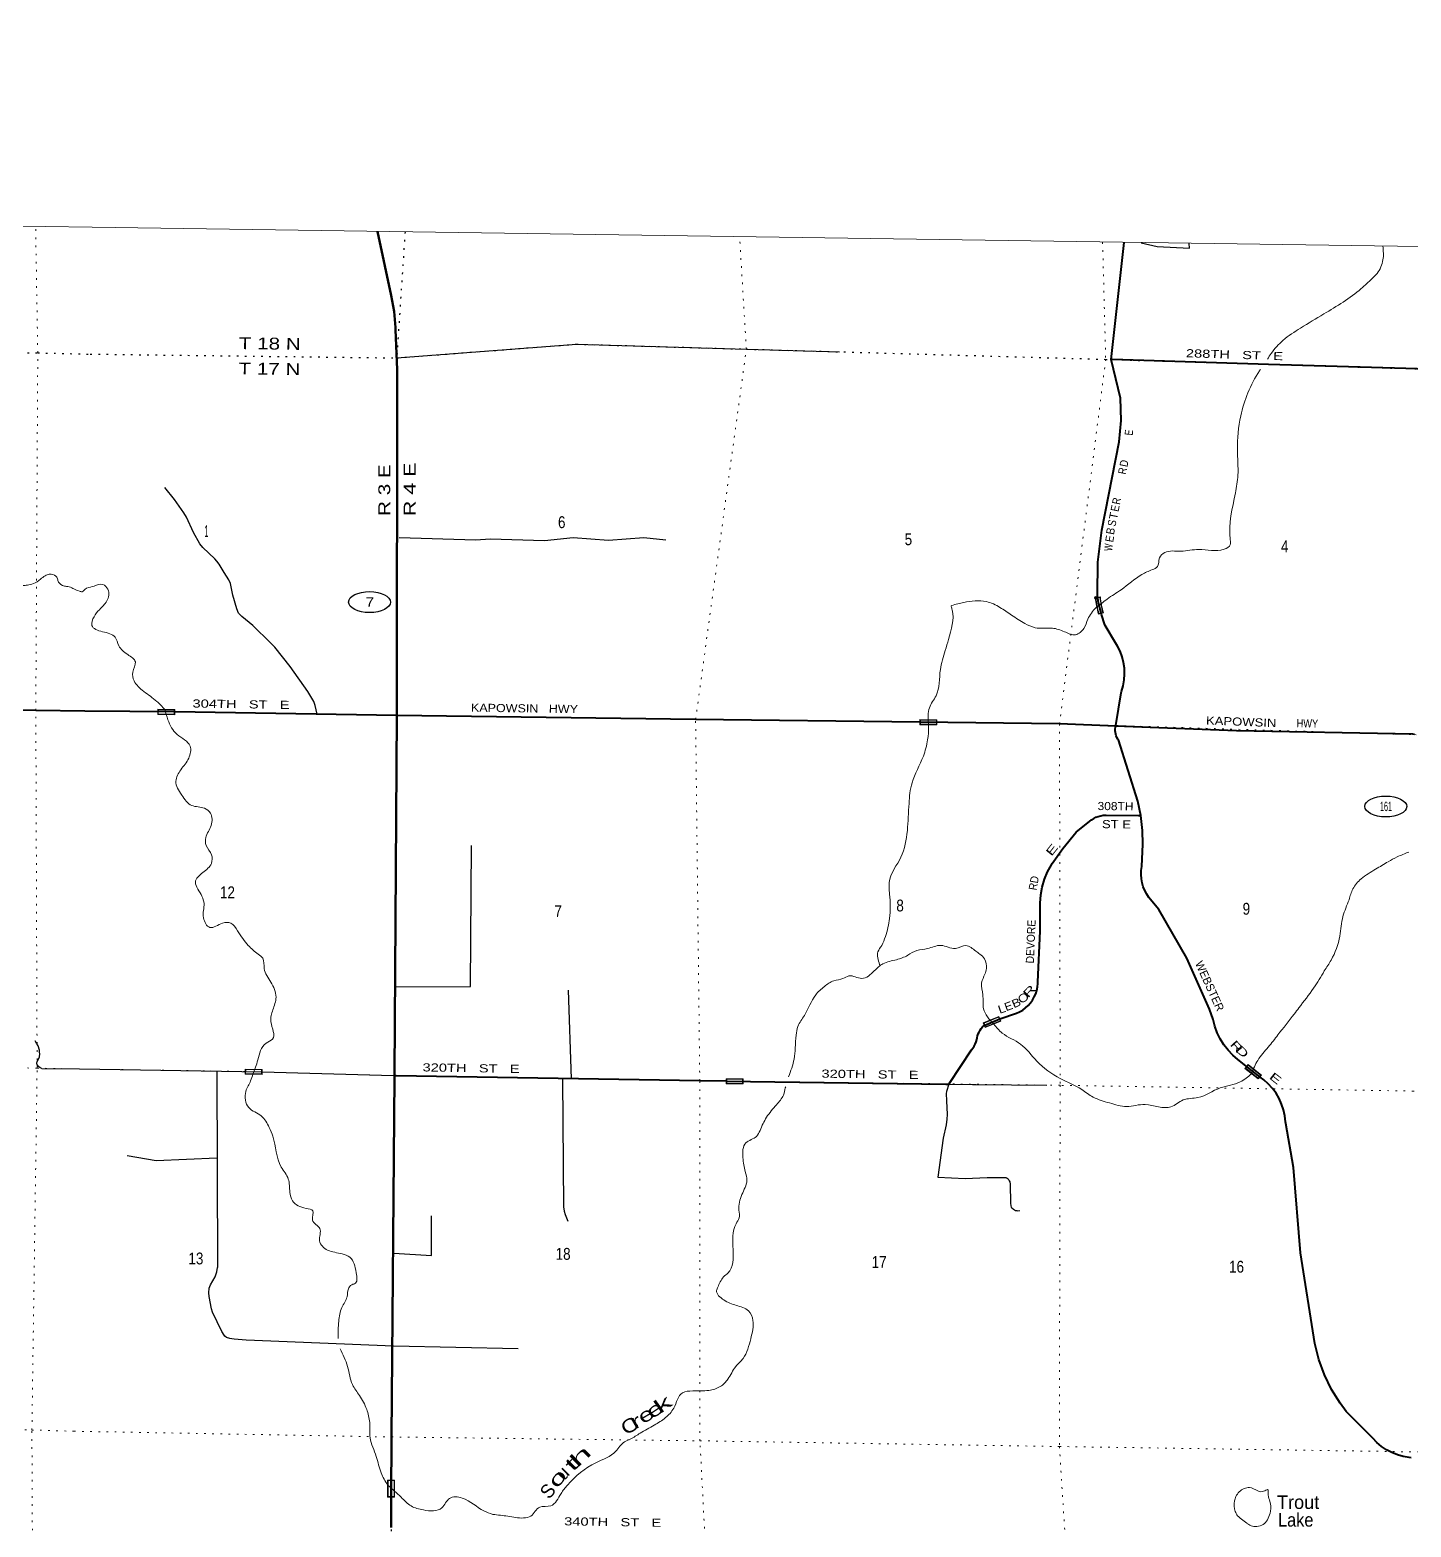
# Model space of a CAD drawing. Header units: feet. Extents: x -518066 to -250644, y -364975 to -177792.
# Drawn here: x -345548 to -325178, y -199874 to -177792 of the extents above; entities that cross this region are included whole.
import ezdxf
from ezdxf.enums import TextEntityAlignment as Align

# ---------------------------------------------------------------- set-up
doc = ezdxf.new("R2010")
doc.units = ezdxf.units.FT
doc.header["$LTSCALE"] = 80
doc.header["$PDMODE"] = 32
doc.header["$PDSIZE"] = 40
doc.linetypes.add('DOTTED', pattern=[1.5, 0.3, -1.2])
for name, color, linetype, lineweight in [('17', 7, 'Continuous', 25), ('23', 7, 'Continuous', 70), ('26', 7, 'Continuous', 40), ('29', 7, 'Continuous', 25), ('31', 7, 'Continuous', 13), ('39', 7, 'Continuous', 13), ('4', 7, 'Continuous', 25), ('41', 7, 'Continuous', 13), ('59', 7, 'Continuous', 13), ('6', 7, 'DOTTED', 25), ('61', 7, 'Continuous', 13), ('7', 7, 'DOTTED', 13)]:
    doc.layers.add(name, color=color, linetype=linetype, lineweight=lineweight)
doc.layers.add('27', color=7, linetype='Continuous')

msp = doc.modelspace()

# ---------------------------------------------------------------- linework, layer by layer
at = {"layer": '17'}
for centre in [(-340538.39, -186231.05), (-325550.39, -189246.05)]:
    msp.add_ellipse(centre, major_axis=(-309.24, 1), ratio=0.500121, dxfattribs=at)
at = {"layer": '23'}
for points in [[(-340138.08, -187903.03), (-340129.81, -182805.16), (-340156.43, -182209.28), (-340156.92, -182180.56), (-340174.9, -181943.19), (-340217.59, -181709.01), (-340423.79, -180764.52)], [(-340169.01, -193216.15), (-340168.86, -193191.06), (-340138.08, -187903.03)], [(-340219.49, -199879.34), (-340217.71, -199430.88), (-340214.2, -198545.22), (-340169.22, -193241.06), (-340169.01, -193216.15)]]:
    msp.add_lwpolyline(points, dxfattribs=at)
at = {"layer": '26'}
for points in [[(-344736.87, -187839.45), (-345461.24, -187830.97), (-350745.26, -187724.22), (-356125.54, -187630.62), (-356150.54, -187630.19), (-356098.19, -182307.62), (-356065.95, -180525.33)], [(-324431.37, -182813.3), (-324748.17, -182802.86), (-327281.34, -182726.52), (-329582.55, -182653.97), (-329603.08, -182653.32), (-329408.94, -180926.49)], [(-329745, -186412.39), (-329786.89, -186242.81), (-329802.28, -186133.82), (-329802.94, -186118.5), (-329796.42, -185642.53), (-329740.18, -185169.84), (-329480.87, -183869.83), (-329455.41, -183551.58), (-329463.17, -183225.49), (-329603.14, -182653.84), (-329603.08, -182653.32)], [(-329531.99, -188059.06), (-329530.55, -188052.76), (-329454.43, -187568.23), (-329447.4, -187548.45), (-329423.8, -187465.23), (-329409.02, -187380), (-329403.23, -187293.7), (-329406.49, -187207.26), (-329418.77, -187121.63), (-329439.94, -187037.76), (-329469.75, -186956.56), (-329507.89, -186878.92), (-329553.94, -186805.7), (-329675.11, -186601.51), (-329689.97, -186576.46), (-329699.97, -186551.51), (-329700.15, -186551.05), (-329740.93, -186427.95), (-329745, -186412.39)], [(-340138.08, -187903.03), (-343412.7, -187851.9), (-344736.87, -187839.45)], [(-332421.86, -188002.2), (-335729.8, -187962.43), (-340138.08, -187903.03)], [(-329531.99, -188059.06), (-330362.58, -188026.96), (-332421.86, -188002.2)], [(-329161.24, -189380.41), (-329161.26, -189380.27), (-329208.02, -189166.35), (-329494.84, -188262.66), (-329502.25, -188251.52), (-329514.82, -188228.95), (-329524.96, -188205.19), (-329532.55, -188180.5), (-329537.53, -188155.15), (-329539.82, -188129.42), (-329539.42, -188103.59), (-329536.32, -188077.94), (-329531.99, -188059.06)], [(-325125.16, -188186.66), (-325150.06, -188177.19), (-327752.16, -188127.86), (-329531.99, -188059.06)], [(-331474.39, -192478.26), (-331243.45, -192378.49), (-330998.33, -192295.72), (-330950.83, -192274.29), (-330905.84, -192248.01), (-330863.83, -192217.18), (-330825.28, -192182.12), (-330790.61, -192143.22), (-330760.19, -192100.92), (-330734.36, -192055.66), (-330713.4, -192007.96), (-330697.55, -191958.32), (-330686.97, -191907.3), (-330681.77, -191855.45), (-330681.22, -191834.13), (-330650.21, -191085.21), (-330646.69, -190789.16), (-330649.75, -190670.07), (-330640.35, -190551.32), (-330618.59, -190434.2), (-330584.7, -190320), (-330539.07, -190209.96), (-330482.18, -190105.3), (-330471.5, -190088.24), (-330314.04, -189864.48), (-330116.18, -189625.08), (-329917.24, -189464.25), (-329888.53, -189441.11), (-329857.56, -189421.1), (-329824.66, -189404.44), (-329790.21, -189391.3), (-329754.57, -189381.84), (-329718.13, -189376.16), (-329681.3, -189374.32), (-329672.9, -189374.44), (-329195.35, -189380.01), (-329161.24, -189380.41)], [(-327405.39, -193236.04), (-327733.37, -192978.3), (-327807.55, -192914.81), (-327877.55, -192841.19), (-327939.47, -192760.66), (-327992.64, -192674.09), (-328036.46, -192582.44), (-328070.47, -192486.71), (-328094.28, -192387.96), (-328150.8, -192235.39), (-328485.52, -191480.75), (-328897.29, -190765.23), (-329024.15, -190612.68), (-329043.05, -190588.92), (-329076.96, -190538.66), (-329105.43, -190485.13), (-329128.15, -190428.92), (-329144.87, -190370.64), (-329155.4, -190310.94), (-329159.64, -190250.46), (-329157.53, -190189.87), (-329149.1, -190129.83), (-329135.12, -189799.66), (-329137.11, -189597.9), (-329161.24, -189380.41)], [(-335280.56, -193296.11), (-332040.11, -193341.05), (-332025.02, -193341.26), (-331993.54, -193341.69), (-331983.64, -193326.59), (-331662.17, -192835.86), (-331640, -192809.26), (-331620.74, -192780.49), (-331604.59, -192749.86), (-331591.73, -192717.71), (-331582.29, -192684.4), (-331577.64, -192659.59), (-331571.4, -192629.61), (-331562.06, -192600.46), (-331549.73, -192572.44), (-331534.53, -192545.86), (-331516.64, -192521.02), (-331496.25, -192498.18), (-331474.39, -192478.26)], [(-335280.56, -193296.11), (-335668.43, -193290.73), (-340147.35, -193216.51), (-340169.01, -193216.15)], [(-325175.42, -198851.32), (-325206.43, -198848.17), (-325293.74, -198833.02), (-325379, -198808.82), (-325461.25, -198775.84), (-325539.61, -198734.45), (-325613.22, -198685.09), (-325681.26, -198628.31), (-325742.99, -198564.73), (-326134.34, -198167.4), (-326223.7, -198047.6), (-326350.67, -197843.29), (-326455.59, -197626.82), (-326537.3, -197400.57), (-326594.92, -197167.02), (-326810.21, -195827.07), (-326911.9, -194571.04), (-327026.82, -193921.12), (-327027.94, -193898.11), (-327038.18, -193808.83), (-327057.7, -193721.1), (-327086.28, -193635.9), (-327123.62, -193554.15), (-327169.29, -193476.75), (-327222.81, -193404.55), (-327283.57, -193338.33), (-327350.93, -193278.84), (-327405.39, -193236.04)]]:
    msp.add_lwpolyline(points, dxfattribs=at)
at = {"layer": '29'}
for p, q in [((-337557.95, -193262.68), (-337606.73, -191952.87)), ((-345370.85, -193110.1), (-344816.96, -193117.12)), ((-344816.96, -193117.12), (-342123.49, -193161.83)), ((-342789.83, -193145.34), (-342782.04, -196043.88)), ((-342123.49, -193161.83), (-340186.72, -193215.66)), ((-337690.71, -193269.19), (-337676.89, -195152.64)), ((-339625.3, -195866.39), (-339624.61, -195285.04)), ((-340182.03, -195836.49), (-339625.3, -195866.39)), ((-340184.15, -197200.08), (-338349.05, -197239.59))]:
    msp.add_line(p, q, dxfattribs=at)
for points in [[(-329157.71, -180930.13), (-328923.92, -180987.94), (-328447.7, -181009.6), (-328449.07, -180940.35)], [(-340137.78, -182629.83), (-337487.57, -182427.05), (-334981.37, -182500.55), (-333605.92, -182539.54)], [(-341311.96, -187883.31), (-341338.56, -187756.59), (-341362.93, -187696.19), (-341447.66, -187552.07), (-341710.33, -187179.05), (-341935.93, -186896.11), (-341998.42, -186831.47), (-342261.09, -186577.14), (-342422.08, -186441.5), (-342469.74, -186395.93), (-342498.34, -186331.29), (-342557.66, -186127.83), (-342591.55, -185958.27), (-342614.85, -185905.29), (-342684.76, -185797.2), (-342756.78, -185672.15), (-342789.61, -185628.71), (-342820.33, -185593.73), (-342998.27, -185424.18), (-343041.69, -185374.38), (-343133.84, -185203.76), (-343133.84, -185203.76), (-343239.76, -184979.11), (-343277.88, -184915.52), (-343413.46, -184720.54), (-343557.5, -184542.51)], [(-340100.88, -185278.94), (-338971.41, -185314.26), (-338760.15, -185300.6), (-337960.26, -185324.02), (-337533.47, -185276.62), (-337013.26, -185318.94), (-336494.08, -185278.66), (-336166.75, -185310.67)], [(-340173.56, -191906.86), (-339047.61, -191899.83), (-339032.96, -189819.33)], [(-345370.85, -193110.1), (-345397.18, -193099.5), (-345420.51, -193080.41), (-345439.59, -193054.95), (-345445.95, -193029.5), (-345439.59, -193008.28), (-345420.51, -192972.22), (-345407.79, -192938.28), (-345402.75, -192896.11), (-345404.87, -192870.12), (-345407.79, -192838.58), (-345427.89, -192777.35), (-345450.19, -192738.88), (-345471.39, -192700.69)], [(-331993.54, -193341.69), (-332029.11, -193448.79), (-332032.28, -193479.52), (-332028.05, -193589.73), (-332020.64, -193790.01), (-332023.81, -193856.77), (-332036.52, -193941.55), (-332077.74, -194140.25)], [(-331991.69, -193341.72), (-331644.05, -193346.56), (-331594.03, -193346.56), (-330549.17, -193357.68)], [(-332077.74, -194140.25), (-332154.92, -194713.4), (-331753.04, -194732.18), (-331431.22, -194719.82), (-331191.93, -194716.56)], [(-342789.04, -194432.43), (-343686.21, -194474.35), (-344115.58, -194400.86)], [(-331191.93, -194716.56), (-331154.76, -194719.91), (-331136.23, -194725.73), (-331120.87, -194738.98), (-331104.46, -194766), (-331097.57, -194783.49), (-331091.75, -194816.86), (-331087.51, -195096.63), (-331081.68, -195136.37), (-331075.33, -195153.32), (-331064.21, -195166.57), (-331043.55, -195185.12), (-331011.25, -195202.6), (-330991.65, -195206.31), (-330979.48, -195208.96), (-330945.58, -195206.84)], [(-337676.89, -195152.64), (-337668.06, -195216.39), (-337653.23, -195265.13), (-337612.98, -195360.51)], [(-342653.52, -197072.62), (-342672.59, -197057.08), (-342685.3, -197042.25), (-342718.13, -196990.32), (-342853.7, -196706.32), (-342869.59, -196656.51), (-342905.6, -196472.13), (-342908.78, -196418.08), (-342903.48, -196349.2), (-342883.36, -196303.64), (-342815.57, -196184.95), (-342790.15, -196108.65), (-342782.04, -196043.88)], [(-342653.52, -197072.62), (-342602.68, -197086.75), (-342533.19, -197098.2), (-342360.46, -197112.29), (-340184.15, -197200.08)]]:
    msp.add_lwpolyline(points, dxfattribs=at)
at = {"layer": '31'}
for p, q in [((-342372.58, -193118.75), (-342122.65, -193124.77)), ((-342132.26, -193191.56), (-342366.2, -193185.92)), ((-342122.65, -193124.77), (-342124.46, -193199.75))]:
    msp.add_line(p, q, dxfattribs=at)
for points in [[(-342124.46, -193199.75), (-342374.39, -193193.73), (-342372.58, -193118.75)], [(-342366.2, -193185.92), (-342364.77, -193126.93), (-342130.83, -193132.57)], [(-342130.83, -193132.57), (-342132.26, -193191.56), (-342130.83, -193132.57)]]:
    msp.add_lwpolyline(points, dxfattribs=at)
at = {"layer": '39'}
for p, q in [((-331960.3, -186282.17), (-331960.08, -186282.12)), ((-333016.8, -191577.16), (-333006, -191591.05)), ((-334407.3, -193396.95), (-334401, -193383.05))]:
    msp.add_line(p, q, dxfattribs=at)
msp.add_arc((-331948.42, -186292.67), 13.05, 108.49263, 186.60033, dxfattribs=at)
for points in [[(-347663.88, -180807.95), (-347669.72, -180809.66), (-347743.17, -180841.83), (-347792.46, -180874.66), (-347829.44, -180899.79), (-347879.07, -180944.69), (-347903.22, -181014.44), (-347885.31, -181093.41), (-347852, -181126.53), (-347760.53, -181169.32), (-347667.73, -181236.28), (-347634.64, -181277.45), (-347618.69, -181354.35), (-347607.05, -181441.2), (-347590.13, -181483.92), (-347525.24, -181540.05), (-347437.79, -181582.73), (-347395.74, -181591.95), (-347295, -181663.16), (-347219.7, -181707.51), (-347165.4, -181711.03), (-347141.46, -181719.75), (-347097.61, -181807.49), (-347108.1, -181964.14), (-347121.99, -182098.56), (-347128.99, -182203), (-347101.58, -182302.35), (-347071.03, -182361.55), (-347027.23, -182451.31), (-346993.96, -182556.86), (-346975.01, -182670.07), (-346978.38, -182788.69), (-346975.23, -182961.81), (-346952.33, -183006.72), (-346848.44, -183037.78), (-346772.44, -183058), (-346721.01, -183091.62), (-346679.93, -183135.02), (-346588.27, -183242.2), (-346566.7, -183262.92), (-346532.63, -183340.33), (-346503.61, -183453.82), (-346401.45, -183474.77), (-346340.12, -183514.7), (-346286.71, -183620.82), (-346281.74, -183729.61), (-346280.51, -183828.24), (-346230.21, -183972.5), (-346156.95, -184089.22), (-346086.34, -184228.01), (-346008.61, -184328.77), (-345961.87, -184456.83), (-345965.46, -184583.49), (-345954.8, -184704.51), (-345963.12, -184784.77), (-346049.79, -184856.8), (-346175.53, -184885.5), (-346276.99, -184910.85), (-346280.24, -185025.45), (-346288.17, -185091.63), (-346251.84, -185231.47), (-346196.8, -185422.14), (-346203.14, -185645.31), (-346205.62, -185874.62), (-346213.64, -186015.24), (-346095.54, -186042.67), (-346001.79, -186005.04), (-345901.92, -186035.99), (-345834.57, -186005.67), (-345751.28, -185981.83), (-345650.73, -185988.65), (-345586.02, -185980.39), (-345496.75, -185958.73), (-345392.13, -185893.22), (-345324.21, -185842.8), (-345295.57, -185827.5), (-345232.93, -185821.19), (-345149.51, -185863.76), (-345134.83, -185914.47), (-345068.32, -185984.73), (-345006.31, -186000.54), (-344930.31, -186020.76), (-344902.58, -186037.63), (-344818.83, -186068.13), (-344776.83, -186079.36), (-344717.55, -186028.47), (-344709.44, -186025.4)], [(-327296.68, -182648.88), (-327239.77, -182564.54), (-327066.58, -182371.18), (-326807.07, -182188.89), (-326464.84, -181981.39), (-325911.53, -181607.15), (-325795.68, -181501.74), (-325679.69, -181384.26), (-325591.77, -181182.3), (-325592.39, -180982.97)], [(-329744.82, -186252.29), (-329659.17, -186186.11), (-329454.48, -186049.51), (-329148.24, -185825.47), (-328992.57, -185752.76), (-328917.64, -185707.31), (-328887.99, -185580.76), (-328810.65, -185501.09), (-328573.16, -185479.68), (-328307.48, -185454.58), (-327933.48, -185450.88), (-327844.25, -185385.45), (-327843.38, -185312.95), (-327768.82, -184620.93), (-327731.54, -184359.52), (-327739.15, -183984.78), (-327688.99, -183485.84), (-327584.39, -183142.63), (-327413.72, -182822.35), (-327398.56, -182799.88)], [(-344709.44, -186025.4), (-344601, -185994.05), (-344472, -185973.05), (-344398, -186043.05), (-344414, -186214.05), (-344523, -186343.05), (-344602, -186447.05), (-344634, -186576.05), (-344478, -186668.05), (-344292, -186749.05), (-344237, -186874.05), (-344106, -187005.05), (-343993, -187113.05), (-344031, -187263.05), (-344012, -187393.05), (-343869, -187549.05), (-343678, -187695.05), (-343557.67, -187814.42)], [(-332294.34, -188039.89), (-332301, -187902.05), (-332282, -187789.05), (-332183, -187613.05), (-332120, -187227.05), (-332047, -186946.05), (-332000, -186781.05), (-331945, -186347.05), (-331961.52, -186294.19)], [(-331952.55, -186280.32), (-331774.81, -186238.01), (-331440.9, -186223.77), (-331240.88, -186310.69), (-331069.32, -186423.47), (-330875.77, -186546.58), (-330723.71, -186608.78), (-330468.46, -186615.78), (-330290.15, -186668.21), (-330127.83, -186712.4), (-330002.07, -186619.2), (-329944.18, -186484.92), (-329823.52, -186313.1), (-329744.82, -186252.29)], [(-343557.67, -187814.42), (-343512, -187968.05), (-343378, -188183.05), (-343185, -188355.05), (-343206, -188534.05), (-343322, -188704.05), (-343395, -188872.05), (-343308, -189077.05), (-343160, -189231.05), (-342973, -189272.05), (-342887, -189343.05), (-342874, -189525.05), (-342954, -189705.05), (-342949, -189820.05), (-342869, -189958.05), (-342872, -190085.05), (-342996, -190220.05), (-343107, -190362.05), (-343070, -190463.05), (-342980, -190678.05), (-342988, -190889.05), (-342895, -191029.05), (-342706, -190965.05), (-342587, -190966.05), (-342484, -191080.05), (-342328, -191296.05), (-342182, -191424.05), (-342115, -191485.05), (-342092, -191637.05), (-341994, -191837.05), (-341918, -192058.05), (-341965, -192246.05), (-341993, -192421.05), (-341968, -192677.05), (-342065, -192737.05), (-342187, -192985.05), (-342260.01, -193196.5)], [(-333016.8, -191577.16), (-333040, -191388.05), (-332985, -191294.05), (-332931, -191165.05), (-332868, -190896.05), (-332869, -190540.05), (-332871, -190342.05), (-332702, -189994.05), (-332607, -189602.05), (-332582, -189202.05), (-332538, -188896.05), (-332371, -188505.05), (-332308, -188262.05), (-332293, -188067.05), (-332294.37, -188038.89)], [(-326457, -191670.05), (-326357, -191512.05), (-326228, -191157.05), (-326182, -190867.05), (-326093, -190621.05), (-326035, -190460.05), (-325914, -190314.05), (-325700, -190170.05), (-325515, -190061.05), (-325382, -189990.05), (-325212.31, -189918.01)], [(-334359.65, -193232.63), (-334277, -192971.05), (-334261, -192806.05), (-334247, -192618.05), (-334221, -192490.05), (-334125, -192328.05), (-333959, -192026.05), (-333830, -191900.05), (-333693, -191817.05), (-333556, -191782.05), (-333469, -191745.05), (-333280, -191782.05), (-333094, -191671.05), (-332968, -191566.05), (-332768, -191506.05), (-332601, -191441.05), (-332467, -191368.05), (-332310, -191342.05), (-332112, -191294.05), (-331898, -191339.05), (-331742, -191296.05), (-331597, -191380.05), (-331537, -191423.05), (-331469, -191493.05), (-331439, -191636.05), (-331462, -191718.05), (-331512, -191847.05), (-331494, -192024.05), (-331482, -192230.05), (-331332.19, -192456.82)], [(-327531.03, -193187.81), (-327438, -192990.05), (-327283, -192794.05), (-327142, -192615.05), (-326901, -192307.05), (-326832, -192215.05), (-326615, -191924.05), (-326457, -191670.05)], [(-331332.19, -192456.82), (-331207, -192587.05), (-330937, -192752.05), (-330697, -193002.05), (-330352, -193258.05), (-330035, -193421.05), (-329867, -193533.05), (-329625, -193619.05), (-329372, -193670.05), (-329098, -193641.05), (-328719, -193676.05), (-328539, -193575.05), (-328321, -193539.05), (-327992, -193396.05), (-327697, -193309.05), (-327531.03, -193187.81)], [(-342260.01, -193196.5), (-342293, -193292.05), (-342363, -193448.05), (-342320, -193687.05), (-342136, -193810.05), (-342018, -193980.05), (-341965, -194110.05), (-341842, -194564.05), (-341737, -194741.05), (-341713, -194936.05), (-341675, -195062.05), (-341475, -195173.05), (-341375, -195208.05), (-341380, -195345.05), (-341273, -195471.05), (-341276, -195652.05), (-341157, -195789.05), (-340942, -195844.05), (-340830, -195895.05), (-340736, -196124.05), (-340760, -196287.05), (-340783, -196293.05), (-340844, -196346.05), (-340871, -196477.05), (-340947, -196637.05), (-340994, -196838.05), (-340999.72, -197094.07)], [(-338720, -199687.05), (-338499, -199715.05), (-338266, -199740.05), (-338161, -199711.05), (-338029, -199580.05), (-337866, -199561.05), (-337715, -199380.05), (-337619, -199254.05), (-337203, -198925.05), (-336905, -198755.05), (-336781, -198619.05), (-336694, -198576.05), (-336548, -198489.05), (-336340, -198371.05), (-336174, -198260.05), (-336053, -198120.05), (-335922, -197894.05), (-335773, -197866.05), (-335534, -197858.05), (-335366, -197802.05), (-335254, -197693.05), (-335139, -197507.05), (-335029, -197387.05), (-334917, -197096.05), (-334884, -196825.05), (-334949, -196687.05), (-335129, -196604.05), (-335315, -196524.05), (-335420, -196385.05), (-335403, -196335.05), (-335317, -196185.05), (-335254, -196127.05), (-335133, -195400.05), (-335087, -195314.05), (-335090, -195199.05), (-335047, -194970.05), (-334974, -194761.05), (-334997, -194632.05), (-335033, -194424.05), (-334988, -194207.05), (-334832, -194112.05), (-334780, -194024.05), (-334684, -193830.05), (-334535, -193644.05), (-334435, -193502.05), (-334407.3, -193396.95)], [(-340972.05, -197244.34), (-340863, -197506.05), (-340790, -197773.05), (-340687, -197933.05), (-340581, -198138.05), (-340537, -198332.05), (-340530, -198558.05), (-340439, -198833.05), (-340369, -199075.05), (-340271.38, -199255.93)], [(-340271.38, -199255.93), (-340074, -199433.05), (-339925, -199562.05), (-339744, -199622.05), (-339471, -199589.05), (-339360, -199451.05), (-339173, -199446.05), (-338852, -199635.05), (-338720, -199687.05)], [(-327578, -199828.05), (-327657, -199773.05), (-327737, -199706.05), (-327770, -199643.05), (-327781, -199488.05), (-327762, -199425.05), (-327711, -199353.05), (-327638, -199306.05), (-327563, -199291.05), (-327437, -199341.05), (-327353, -199346.05), (-327294, -199322.05), (-327285, -199401.05), (-327260, -199496.05), (-327252, -199639.05), (-327285, -199745.05), (-327340, -199821.05), (-327427, -199862.05), (-327518, -199861.05), (-327588, -199826.05)]]:
    msp.add_spline(points, degree=3, dxfattribs=at)
at = {"layer": '4', "lineweight": 13}
msp.add_lwpolyline([(-501256.99, -177792.42), (-469933.03, -178460.37), (-438608.17, -179085.23), (-407282.48, -179667), (-375956.02, -180205.68), (-344628.85, -180701.28), (-313301.03, -181153.78), (-281972.61, -181563.19), (-250643.67, -181929.5), (-252658.03, -364975.08), (-284238.76, -364605.82), (-315818.95, -364193.12), (-347398.54, -363736.98), (-378977.49, -363237.41), (-410555.71, -362694.39), (-442133.14, -362107.95), (-473709.75, -361478.07), (-505285.47, -360804.75)], close=True, dxfattribs=at)
msp.add_lwpolyline([(-501256.99, -177792.42), (-469933.03, -178460.37), (-438608.17, -179085.23), (-407282.48, -179667), (-375956.02, -180205.68), (-344628.85, -180701.28), (-313301.03, -181153.78), (-281972.61, -181563.19), (-250643.67, -181929.5), (-252658.03, -364975.08), (-284238.76, -364605.82), (-315818.95, -364193.12), (-347398.54, -363736.98), (-378977.49, -363237.41), (-410555.71, -362694.39), (-442133.14, -362107.95), (-473709.75, -361478.07), (-505285.47, -360804.75)], close=True, dxfattribs=at)
at = {"layer": '59'}
for points in [[(-340274.48, -199431.05), (-340273.82, -199181.05), (-340168.82, -199181.32), (-340169.48, -199431.32)], [(-340265.84, -199189.06), (-340176.83, -199189.29), (-340177.45, -199423.3), (-340266.46, -199423.07)]]:
    msp.add_lwpolyline(points, close=True, dxfattribs=at)
at = {"layer": '6'}
for points in [[(-340015.1, -180770.62), (-340137.78, -182629.83), (-340138.08, -187903.03), (-340169.01, -193216.15), (-340214.2, -198545.22), (-340216.74, -199184.05)], [(-374181.99, -181570.05), (-371628.8, -181593.89), (-366729.58, -181770.42), (-363964.92, -181903.67), (-361418.17, -182189.81), (-356098.19, -182307.62), (-350743.51, -182480.72), (-345432.4, -182556.03), (-344657.18, -182573.7)], [(-344657.18, -182573.7), (-340137.78, -182629.83), (-337487.57, -182427.05), (-334981.37, -182500.55), (-329681.52, -182650.91), (-324430.03, -182810.77), (-319229.27, -183010.33), (-313982.29, -183041.23), (-313327.22, -183057.23)], [(-340217.71, -199430.87), (-340235.39, -203884.65), (-340314.49, -209191.17), (-340370.64, -212368.21)]]:
    msp.add_lwpolyline(points, dxfattribs=at)
at = {"layer": '61'}
for p, q in [((-329834.16, -186163.03), (-329759.65, -186154.52)), ((-329825.33, -186170.07), (-329766.71, -186163.37)), ((-329715.15, -186391.01), (-329787.67, -186410.15)), ((-329724.95, -186385.32), (-329782, -186400.37)), ((-343661.1, -187812.24), (-343411.14, -187816.99)), ((-343411.14, -187816.99), (-343412.57, -187891.98)), ((-332420.5, -187964.36), (-332170.52, -187967.12)), ((-332170.52, -187967.12), (-332171.34, -188042.12)), ((-331486.76, -192438.22), (-331256.27, -192341.39)), ((-331256.27, -192341.39), (-331227.22, -192410.53)), ((-327580.59, -193050.06), (-327385.55, -193206.45)), ((-327385.55, -193206.45), (-327432.47, -193264.96)), ((-335278.86, -193260.47), (-335028.89, -193263.79)), ((-335028.89, -193263.79), (-335029.88, -193338.79))]:
    msp.add_line(p, q, dxfattribs=at)
for points in [[(-343412.57, -187891.98), (-343662.52, -187887.23), (-343661.1, -187812.24)], [(-332171.34, -188042.12), (-332421.33, -188039.36), (-332420.5, -187964.36)], [(-331227.22, -192410.53), (-331457.71, -192507.36), (-331486.76, -192438.22)], [(-327432.47, -193264.96), (-327627.51, -193108.57), (-327580.59, -193050.06)], [(-335029.88, -193338.79), (-335279.86, -193335.47), (-335278.86, -193260.47)]]:
    msp.add_lwpolyline(points, dxfattribs=at)
for points in [[(-343654.37, -187879.38), (-343653.25, -187820.38), (-343419.28, -187824.83), (-343420.41, -187883.83)], [(-332412.59, -187972.44), (-332178.6, -187975.02), (-332179.24, -188034.03), (-332413.24, -188031.45)], [(-331476.28, -192442.49), (-331260.54, -192351.86), (-331237.69, -192406.25), (-331453.43, -192496.88)], [(-327616.25, -193107.33), (-327579.35, -193061.31), (-327396.8, -193207.68), (-327433.7, -193253.7)], [(-335271.75, -193327.58), (-335270.97, -193268.57), (-335036.99, -193271.67), (-335037.76, -193330.68)]]:
    msp.add_lwpolyline(points, close=True, dxfattribs=at)
for radius, start, end in [(1618.96, 186.19376, 195.11804), (1610.96, 186.48456, 194.8269), (1551.96, 186.48338, 194.82848), (1543.96, 186.19375, 195.11803)]:
    msp.add_arc((-328224.68, -185988.13), radius, start, end, dxfattribs=at)
msp.add_point((-329825.33, -186170.07), dxfattribs=at)
at = {"layer": '7'}
for p, q in [((-344736.87, -187839.45), (-343662.21, -187848.01)), ((-342373.39, -193154.89), (-344816.75, -193117.97)), ((-340175.64, -193215.97), (-342123.51, -193161.83))]:
    msp.add_line(p, q, dxfattribs=at)
for points in [[(-345674.53, -214368.73), (-345623.6, -209096.42), (-345494.35, -203761.9), (-345518.67, -198443.23), (-345441.7, -193105.24), (-345461.24, -187830.97), (-345432.4, -182556.03), (-345463.9, -180688.62)], [(-335294.07, -214587.3), (-335466.17, -209271.81), (-335393.17, -203971.26), (-335665.16, -198602.24), (-335668.43, -193290.73), (-335729.8, -187962.43), (-334981.37, -182500.55), (-335081.08, -180843.75)], [(-329727, -180921.89), (-329681.52, -182650.91), (-330362.58, -188026.96), (-330353.52, -193358.68), (-330364.52, -198686.14), (-330021.78, -204022.81), (-330078.95, -209344.63), (-330001.54, -214677.15)], [(-370537.11, -186986.94), (-366757.87, -187168.11), (-361482.27, -187429.56), (-356150.54, -187630.19), (-350745.26, -187724.22), (-345461.24, -187830.97), (-344736.87, -187839.45)], [(-343412.72, -187851.9), (-340138.08, -187903.03), (-335729.8, -187962.43), (-332422.51, -188002.19)], [(-332170.67, -188005.22), (-330362.58, -188026.96), (-325125.16, -188186.66), (-319868.6, -188257.96), (-314603.43, -188281.02), (-313398.71, -188254.89)], [(-344816.75, -193117.97), (-345441.7, -193105.24), (-350819.08, -193022.05), (-356164.98, -192965.89), (-361496.31, -192751.19), (-366814.2, -192488.56), (-371885.7, -192277.06), (-376155.52, -192290.52)], [(-335284.15, -193295.64), (-335668.43, -193290.73), (-340169.01, -193216.15), (-340175.64, -193215.97)], [(-313902.86, -193648.08), (-314542.75, -193667.72), (-319853.08, -193553.5), (-325143.36, -193443.54), (-330353.52, -193358.68), (-335029.95, -193298.89)], [(-376242.89, -197583.47), (-372014.5, -197595.49), (-366794.07, -197813.15), (-361530.26, -198064.21), (-356263.87, -198295.22), (-350900.13, -198361.94), (-345518.67, -198443.23), (-344897.58, -198460.5)], [(-344897.58, -198460.5), (-340214.2, -198545.22), (-335665.16, -198602.24), (-330364.52, -198686.14), (-325047.75, -198766.19), (-321042.73, -198862.07)]]:
    msp.add_lwpolyline(points, dxfattribs=at)

# ---------------------------------------------------------------- texts
at = {"layer": '17'}
for s, width, p in [(' 7 ', 1.2, (-340533.29, -186299.36)), ('161', 0.55, (-325547.49, -189314.36))]:
    msp.add_text(s, height=140, dxfattribs=dict(at, width=width)).set_placement(p, align=Align.CENTER)
at = {"layer": '27'}
for s, rotation, width, p in [('288TH   ST   E', 358.194, 1.35, (-328500.4, -182619.07)), ('304TH   ST   E', 359.105, 1.35, (-343150.89, -187785.98)), ('KAPOWSIN   HWY', 359.228, 1.15, (-339043.99, -187847.77)), ('KAPOWSIN   ', 357.786, 1.2, (-328203.66, -188035.84)), ('HWY', 358.914, 0.85, (-326866.9, -188077.24)), ('308TH', 359.332, 1.1, (-329801.96, -189298.08)), ('ST E', 359.332, 1.2, (-329736.66, -189565.34)), ('E', 51.384, 1.6, (-330482.31, -189988.97)), ('RD', 79.902, 0.9, (-330701.45, -190488.57)), ('DEVORE', 87.629, 0.95, (-330740.92, -191562.92)), ('320TH   ST   E', 359.051, 1.35, (-339758.77, -193152.94)), ('320TH   ST   E', 359.205, 1.35, (-333874.53, -193245.6)), ('340TH   ST   E', 359.119, 1.35, (-337669.68, -199848.61))]:
    msp.add_text(s, height=120, rotation=rotation, dxfattribs=dict(at, width=width)).set_placement(p)
for s, rotation, width, p in [('E', 85.426, 0.8, (-329279.42, -183734.34)), ('D', 78.719, 0.85, (-329352.21, -184196.1)), ('R', 78.719, 0.85, (-329374.39, -184307.29)), ('E', 78.719, 0.9, (-329484.27, -184858.17)), ('R', 78.719, 0.85, (-329463.11, -184752.08)), ('S', 78.719, 0.9, (-329529.37, -185077.21)), ('T', 78.719, 1.05, (-329506.73, -184970.76)), ('E', 80.215, 0.9, (-329563.88, -185307.71)), ('B', 78.719, 0.95, (-329551.46, -185195)), ('W', 83.215, 0.7, (-329582.41, -185431.25)), ('R', 47.095, 1.6, (-330764.34, -192011.15)), ('B', 23.889, 1.2, (-330976.44, -192197.31)), ('O', 35.179, 1.3, (-330862.11, -192117.84)), ('L', 18.889, 1.2, (-331195.07, -192287.9)), ('E', 19.889, 1.1, (-331094.66, -192246.7)), ('R', 311.901, 1.55, (-327794.67, -192827.34)), ('D', 317.6, 1.6, (-327707.75, -192906.45)), ('E', 321.838, 1.6, (-327213.06, -193303.31))]:
    msp.add_text(s, height=120, rotation=rotation, dxfattribs=dict(at, width=width)).set_placement(p, align=Align.CENTER)
msp.add_text('WEBSTER', height=120, rotation=294.52, dxfattribs=at).set_placement((-328366.65, -191558.7))
at = {"layer": '41'}
for s, rotation, width, p in [('e', 33.763, 1.6, (-336378.84, -198288.36)), ('k', 35.234, 1.85, (-336258.56, -198212.5)), ('C', 29.829, 1.3, (-336762.57, -198526.27)), ('r', 29.726, 1.65, (-336626.85, -198439.92)), ('e', 30.199, 1.5, (-336510.97, -198360.46)), ('h', 44.127, 2.1, (-337472.61, -199008.41)), ('t', 45.806, 2, (-337541.07, -199070.38)), ('o', 52.624, 1.7, (-337768.75, -199316.4))]:
    msp.add_text(s, height=200, rotation=rotation, dxfattribs=dict(at, width=width)).set_placement(p)
for s, rotation, p in [('u', 45.636, (-337674.55, -199199.73)), ('S', 50.283, (-337891.01, -199474.59))]:
    msp.add_text(s, height=200, rotation=rotation, dxfattribs=at).set_placement(p)
msp.add_text('Trout', height=200, dxfattribs=at).set_placement((-327156, -199607.05))
at = {"layer": '41', "width": 0.9}
msp.add_text('Lake', height=200, dxfattribs=at).set_placement((-327139.59, -199867.92))
at = {"layer": '6'}
for s, rotation, width, p in [('T 18 N', 359.256, 1.3, (-342467.96, -182499.55)), ('T 17 N', 359.256, 1.3, (-342472.22, -182872.34)), ('R 3 E', 89.997, 1.3, (-340234.31, -184959.55)), ('R 4 E', 89.997, 1.35, (-339859.32, -184963.14))]:
    msp.add_text(s, height=175, rotation=rotation, dxfattribs=dict(at, width=width)).set_placement(p)
at = {"layer": '7'}
for s, width, p in [('6', 0.85, (-337759.88, -185139.78)), ('1', 0.4, (-342973.9, -185272.42)), ('5', 0.85, (-332646.42, -185392.5)), ('4', 0.85, (-327096.04, -185495.3)), ('12', 0.85, (-342745.44, -190599.39)), ('7', 0.85, (-337811.49, -190877.34)), ('8', 0.85, (-332769.81, -190794.21)), ('9', 0.85, (-327661.92, -190842.08)), ('13', 0.85, (-343210.37, -196000.05)), ('18', 0.85, (-337794.63, -195932.27)), ('17', 0.85, (-333133.63, -196052.05)), ('16', 0.85, (-327862.53, -196121.47))]:
    msp.add_text(s, height=175, dxfattribs=dict(at, width=width)).set_placement(p)

doc.saveas('drawing.dxf')
